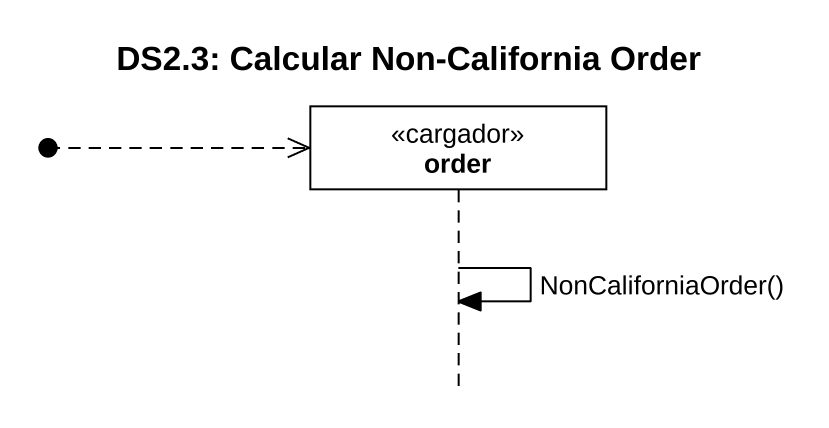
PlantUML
@startuml
title DS2.3: Calcular Non-California Order
hide footbox
participant order <<cargador>>

[o-->> order
order -> order : NonCaliforniaOrder()
@enduml
